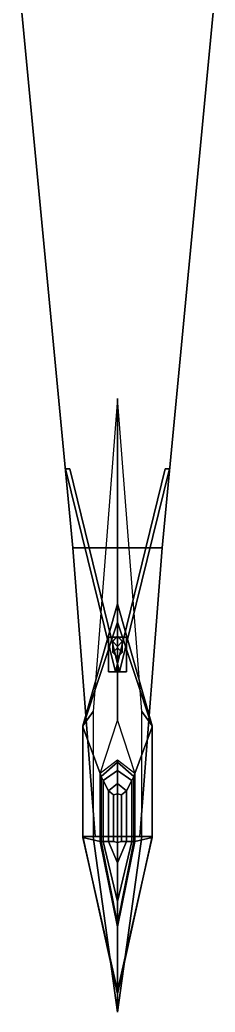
# Model space of a CAD drawing. Extents: x -2.6 to 2.6, y -14.1 to 14.1.
# Drawn here: x -0.96 to 0.96, y -14.08 to -4.31 of the extents above; entities that cross this region are included whole.
import ezdxf

# ---------------------------------------------------------------- set-up
doc = ezdxf.new("R2010")
doc.units = 0
doc.layers.get('0').update_dxf_attribs({"linetype": 'CONTINUOUS'})

msp = doc.modelspace()

# ---------------------------------------------------------------- linework, layer by layer
for points in [[(-0.96, -4.03, 3.41), (-0.96, -4.03, 1.19), (-0.44, -9.51, 1.6), (-0.44, -9.51, 3.11)], [(-0.96, -4.03, 1.19), (0.96, -4.03, 1.19), (0.44, -9.51, 1.6), (-0.44, -9.51, 1.6)], [(-0.44, -9.51, 3.11), (0.44, -9.51, 3.11), (0.96, -4.03, 3.41), (-0.96, -4.03, 3.41)], [(0.44, -9.51, 3.11), (0.44, -9.51, 1.6), (0.96, -4.03, 1.19), (0.96, -4.03, 3.41)], [(0, -10.06, 3.23), (0, -8.04, 2.06), (-0.24, -11.12, 2.06), (-0.34, -11.26, 3.23)], [(0.34, -11.26, 3.23), (0.24, -11.12, 2.06), (0, -8.04, 2.06), (0, -10.06, 3.23)], [(-0.51, -8.73, 1.55), (-0.02, -10.73, 1.01), (0.02, -10.73, 1.01), (-0.47, -8.73, 1.55)], [(-0.47, -8.73, 1.55), (0.02, -10.73, 1.01), (-0.02, -10.73, 1.01), (-0.51, -8.73, 1.55)], [(0.51, -8.73, 1.55), (0.02, -10.73, 1.01), (-0.02, -10.73, 1.01), (0.47, -8.73, 1.55)], [(0.47, -8.73, 1.55), (-0.02, -10.73, 1.01), (0.02, -10.73, 1.01), (0.51, -8.73, 1.55)], [(-0.44, -9.51, 3.11), (-0.44, -9.51, 1.6), (-0.22, -12.35, 1.87), (-0.22, -12.35, 3.01)], [(-0.44, -9.51, 1.6), (0.44, -9.51, 1.6), (0.22, -12.35, 1.87), (-0.22, -12.35, 1.87)], [(-0.22, -12.35, 3.01), (0.22, -12.35, 3.01), (0.44, -9.51, 3.11), (-0.44, -9.51, 3.11)], [(0.22, -12.35, 3.01), (0.22, -12.35, 1.87), (0.44, -9.51, 1.6), (0.44, -9.51, 3.11)], [(0, -10.24, 3.42), (0, -10.06, 3.23), (-0.34, -11.26, 3.23), (-0.34, -11.27, 3.42)], [(0.34, -11.27, 3.42), (0.34, -11.26, 3.23), (0, -10.06, 3.23), (0, -10.24, 3.42)], [(0, -11.21, 7.91), (0, -10.24, 3.42), (-0.34, -11.27, 3.42), (-0.17, -11.73, 7.91)], [(0.17, -11.73, 7.91), (0.34, -11.27, 3.42), (0, -10.24, 3.42), (0, -11.21, 7.91)], [(-0.09, -10.39, 1.01), (-0.09, -10.73, 1.01), (0.09, -10.73, 1.01), (0.09, -10.39, 1.01)], [(0.09, -10.39, 1.01), (0.09, -10.73, 1.01), (-0.09, -10.73, 1.01), (-0.09, -10.39, 1.01)], [(0, -10.495, 1.01), (-0.045, -10.54, 1.01), (-0.045, -10.43, 1.69), (0, -10.38, 1.69)], [(-0.045, -10.54, 1.01), (0, -10.585, 1.01), (0, -10.48, 1.71), (-0.045, -10.43, 1.69)], [(0.045, -10.54, 1.01), (0, -10.495, 1.01), (0, -10.38, 1.69), (0.045, -10.43, 1.69)], [(0, -10.585, 1.01), (0.045, -10.54, 1.01), (0.045, -10.43, 1.69), (0, -10.48, 1.71)], [(-0.24, -11.12, 2.06), (-0.24, -12.35, 2.06), (-0.34, -12.35, 3.23), (-0.34, -11.26, 3.23)], [(0.34, -12.35, 3.23), (0.24, -12.35, 2.06), (0.24, -11.12, 2.06), (0.34, -11.26, 3.23)], [(-0.34, -11.26, 3.23), (-0.34, -12.35, 3.23), (-0.34, -12.36, 3.42), (-0.34, -11.27, 3.42)], [(-0.34, -11.27, 3.42), (-0.34, -12.36, 3.42), (-0.17, -12.4, 7.91), (-0.17, -11.73, 7.91)], [(0.17, -12.4, 7.91), (0.34, -12.36, 3.42), (0.34, -11.27, 3.42), (0.17, -11.73, 7.91)], [(0.34, -12.36, 3.42), (0.34, -12.35, 3.23), (0.34, -11.26, 3.23), (0.34, -11.27, 3.42)], [(0, -11.62, 8.08), (0, -11.6, 7.91), (-0.17, -11.73, 7.91), (-0.16, -11.76, 8.08)], [(0, -11.7, 8.26), (0, -11.62, 8.08), (-0.16, -11.76, 8.08), (-0.14, -11.8, 8.26)], [(0.16, -11.76, 8.08), (0.17, -11.73, 7.91), (0, -11.6, 7.91), (0, -11.62, 8.08)], [(0.14, -11.8, 8.26), (0.16, -11.76, 8.08), (0, -11.62, 8.08), (0, -11.7, 8.26)], [(0, -11.83, 8.37), (0, -11.7, 8.26), (-0.14, -11.8, 8.26), (-0.09, -11.9, 8.37)], [(0.09, -11.9, 8.37), (0.14, -11.8, 8.26), (0, -11.7, 8.26), (0, -11.83, 8.37)], [(-0.17, -11.73, 7.91), (-0.17, -12.4, 7.91), (-0.16, -12.4, 8.08), (-0.16, -11.76, 8.08)], [(-0.16, -11.76, 8.08), (-0.16, -12.4, 8.08), (-0.14, -12.4, 8.26), (-0.14, -11.8, 8.26)], [(-0.14, -11.8, 8.26), (-0.14, -12.4, 8.26), (-0.09, -12.4, 8.37), (-0.09, -11.9, 8.37)], [(0.09, -12.4, 8.37), (0.14, -12.4, 8.26), (0.14, -11.8, 8.26), (0.09, -11.9, 8.37)], [(0.14, -12.4, 8.26), (0.16, -12.4, 8.08), (0.16, -11.76, 8.08), (0.14, -11.8, 8.26)], [(0.16, -12.4, 8.08), (0.17, -12.4, 7.91), (0.17, -11.73, 7.91), (0.16, -11.76, 8.08)], [(0, -11.93, 8.41), (0, -11.83, 8.37), (-0.09, -11.9, 8.37), (-0.04, -11.94, 8.41)], [(-0.09, -11.9, 8.37), (-0.09, -12.4, 8.37), (-0.04, -12.4, 8.41), (-0.04, -11.94, 8.41)], [(0.04, -11.94, 8.41), (0.09, -11.9, 8.37), (0, -11.83, 8.37), (0, -11.93, 8.41)], [(0.04, -12.4, 8.41), (0.09, -12.4, 8.37), (0.09, -11.9, 8.37), (0.04, -11.94, 8.41)], [(-0.04, -11.94, 8.41), (-0.04, -12.4, 8.41), (0, -12.41, 8.41), (0, -11.93, 8.41)], [(0, -11.93, 8.41), (0, -12.41, 8.41), (0.04, -12.4, 8.41), (0.04, -11.94, 8.41)], [(-0.34, -12.36, 3.42), (-0.34, -12.35, 3.23), (0, -13.9, 3.23), (0, -13.87, 3.42)], [(-0.34, -12.35, 3.23), (-0.24, -12.35, 2.06), (0, -14.08, 2.06), (0, -13.9, 3.23)], [(-0.17, -12.4, 7.91), (-0.34, -12.36, 3.42), (0, -13.87, 3.42), (0, -13.24, 7.91)], [(-0.24, -12.35, 2.06), (-0.07, -12.35, 1.9), (0, -12.35, 1.9), (0, -14.08, 2.06)], [(-0.22, -12.35, 1.87), (0.22, -12.35, 1.87), (0.22, -12.35, 3.01), (-0.22, -12.35, 3.01)], [(-0.16, -12.4, 8.08), (-0.17, -12.4, 7.91), (0, -13.24, 7.91), (0, -13.21, 8.08)], [(-0.14, -12.4, 8.26), (-0.16, -12.4, 8.08), (0, -13.21, 8.08), (0, -12.99, 8.26)], [(-0.09, -12.4, 8.37), (-0.14, -12.4, 8.26), (0, -12.99, 8.26), (0, -12.61, 8.37)], [(-0.04, -12.4, 8.41), (-0.09, -12.4, 8.37), (0, -12.61, 8.37), (0, -12.41, 8.41)], [(0, -14.08, 2.06), (0, -12.35, 1.9), (0.07, -12.35, 1.9), (0.24, -12.35, 2.06)], [(0, -13.9, 3.23), (0, -14.08, 2.06), (0.24, -12.35, 2.06), (0.34, -12.35, 3.23)], [(0, -13.87, 3.42), (0, -13.9, 3.23), (0.34, -12.35, 3.23), (0.34, -12.36, 3.42)], [(0, -13.24, 7.91), (0, -13.87, 3.42), (0.34, -12.36, 3.42), (0.17, -12.4, 7.91)], [(0, -12.41, 8.41), (0, -12.61, 8.37), (0.09, -12.4, 8.37), (0.04, -12.4, 8.41)], [(0, -12.61, 8.37), (0, -12.99, 8.26), (0.14, -12.4, 8.26), (0.09, -12.4, 8.37)], [(0, -12.99, 8.26), (0, -13.21, 8.08), (0.16, -12.4, 8.08), (0.14, -12.4, 8.26)], [(0, -13.21, 8.08), (0, -13.24, 7.91), (0.17, -12.4, 7.91), (0.16, -12.4, 8.08)]]:
    msp.add_3dface(points)

doc.saveas('drawing.dxf')
